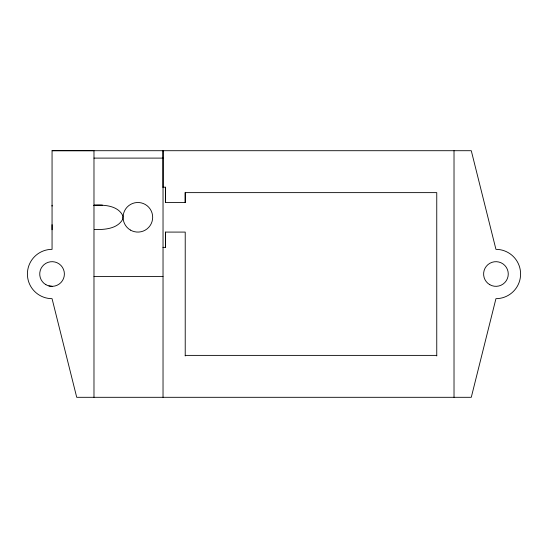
<?xml version="1.0" encoding="UTF-8"?>
<svg xmlns="http://www.w3.org/2000/svg" width="548" height="548" viewBox="0 0 548 548"><rect width="100%" height="100%" fill="white"/><g stroke="black" fill="none" stroke-linecap="round" stroke-linejoin="round"><path stroke-width="0.82" d="M52.06 150.707L471.28 150.707L495.94 249.347A24.66 24.66 0 0 1 520.6 274.007A24.66 24.66 0 0 1 495.94 298.667L471.28 397.307L76.72 397.307L52.06 298.667A24.66 24.66 0 0 1 27.4 274.007A24.66 24.66 0 0 1 52.06 249.347L52.06 150.693L93.982 150.707L93.982 397.307M52.06 229.77L52.06 224.68M52.06 206.117L52.06 205.247M163.03 187.204L163.03 150.707L163.03 397.307M162.948 247.374L165.496 247.374L165.496 232.085L185.224 232.085L185.224 355.953M436.756 355.953L436.756 192.629L185.224 192.629L185.224 202.493L165.496 202.493L165.496 187.204L162.941 187.204M93.612 205.37C103.798 204.596 118.135 205.39 122.958 216.022L122.759 219.241C117.409 228.948 104.353 229.776 94.455 229.502M94.27 205.103L102.394 205.144M93.982 158.105L163.03 158.105M93.982 276.473L163.03 276.473M185.224 355.385L436.756 355.385M48.868 285.919L52.06 286.337M454.018 150.707L454.018 397.307M185.224 192.307L185.224 202.493M165.496 187.204L165.496 202.493M165.496 232.085L165.496 247.374M489.775 284.686A12.33 12.33 0 0 0 508.27 274.007A12.33 12.33 0 0 0 489.775 263.328A12.33 12.33 0 0 0 489.775 284.686M45.895 284.686A12.33 12.33 0 0 0 64.39 274.007A12.33 12.33 0 0 0 45.895 263.328A12.33 12.33 0 0 0 45.895 284.686M130.41 230.064A14.796 14.796 0 0 0 152.673 217.371A14.796 14.796 0 0 0 130.547 204.438A14.796 14.796 0 0 0 130.41 230.064"/></g></svg>
